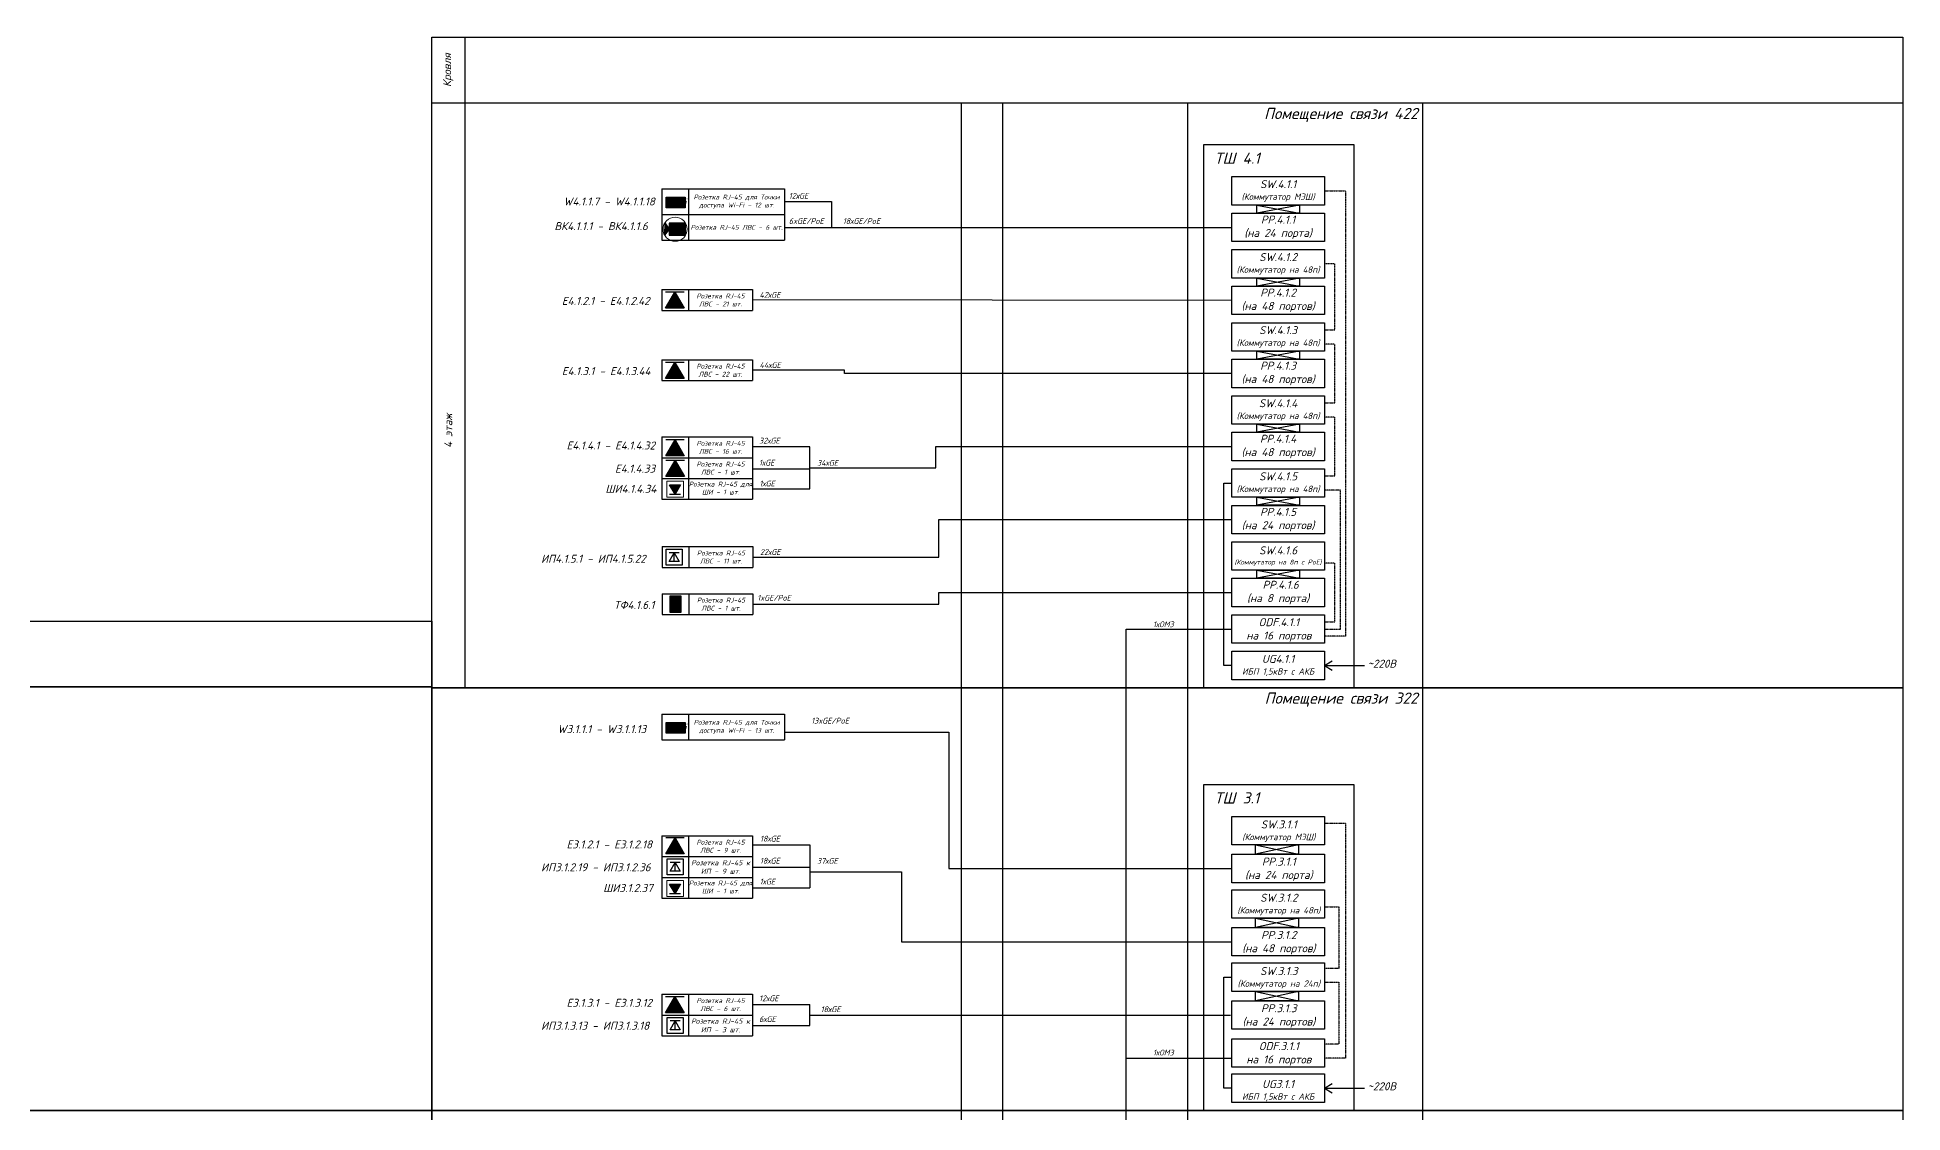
# Model space of a CAD drawing. Header units: millimetres. Extents: x 6978 to 881500, y -130874 to -2349.
# Drawn here: x 62906 to 121169, y -68295 to -34692 of the extents above; entities that cross this region are included whole.
import ezdxf

# ---------------------------------------------------------------- set-up
doc = ezdxf.new("R2010")
doc.units = ezdxf.units.MM
doc.set_wipeout_variables(frame=1)
doc.linetypes.add('DASHED', pattern=[19.05, 12.7, -6.35])
doc.linetypes.add('HIDDEN2', pattern=[4.7625, 3.175, -1.5875])
doc.layers.get('Defpoints').update_dxf_attribs({"lineweight": 50, "true_color": 0xbeff1a})
for name, color, linetype, lineweight in [('АП_АСУ_ОсновнаяТолстая', 7, 'Continuous', 30), ('АП_АСУ_ОсновнаяТонкая', 7, 'Continuous', 25), ('СС_СКС-РОЗЕТКИ', 7, 'Continuous', 50), ('СС_СКС_Кабель', 6, 'Continuous', 30), ('СС_СКС_Оборудование', 6, 'Continuous', 30), ('СС_Схема', 7, 'Continuous', 30)]:
    doc.layers.add(name, color=color, linetype=linetype, lineweight=lineweight)
doc.styles.add('ISOCPEUR', font='isocpeui.ttf', dxfattribs={"height": 2.5})

# ---------------------------------------------------------------- blocks, each defined once
blk = doc.blocks.new('*T230')
at = {"layer": 'АП_АСУ_ОсновнаяТолстая', "color": 0, "linetype": 'ByBlock', "lineweight": -2, "transparency": 16777216}
for p, q in [((0, 0), (2833, 0)), ((0, 0), (0, -1950)), ((833, 0), (833, -1950)), ((2833, 0), (2833, -1950)), ((0, -650), (2833, -650)), ((0, -1300), (2833, -1300)), ((0, -1950), (2833, -1950))]:
    blk.add_line(p, q, dxfattribs=at)
at = {"layer": 'АП_АСУ_ОсновнаяТолстая', "color": 0, "transparency": 16777216, "char_height": 150, "width": 1800, "style": 'ISOCPEUR'}
for s, insert, attachment_point in [('Розетка RJ-45 ЛВС - 16 шт.', (1833, -325), 5), ('Розетка RJ-45 ЛВС - 1 шт.', (1833, -975), 5), ('Розетка RJ-45 для ШИ - 1 шт.', (1833, -1400), 2)]:
    blk.add_mtext(s, dxfattribs=dict(at, insert=insert, attachment_point=attachment_point))
blk = doc.blocks.new('*U250')
at = {"true_color": 0xffffff, "transparency": 33554687}
h = blk.add_hatch(color=7, dxfattribs=at)
h.dxf.hatch_style = 1
h.paths.add_polyline_path([(0, 338), (0, 0), (599, 0), (599, 338)])
at = {"color": 0}
blk.add_lwpolyline([(0, 338), (599, 338), (599, 0), (0, 0)], close=True, dxfattribs=at)
at = {"color": 0, "insert": (13, 300), "char_height": 250, "attachment_point": 1, "style": 'ISOCPEUR'}
blk.add_mtext_dynamic_manual_height_columns('WiFi', width=599, gutter_width=1250, heights=[0], dxfattribs=at)
at = {"color": 18, "true_color": 0x000000, "style": 'ISOCPEUR'}
blk.add_attdef('НАЗВАНИЕ', (-131, 420), '', height=250, dxfattribs=at)
blk = doc.blocks.new('Розетка 1хRJ45')
at = {"true_color": 0xffffff, "transparency": 33554687}
h = blk.add_hatch(color=7, dxfattribs=at)
h.dxf.hatch_style = 1
h.paths.add_polyline_path([(273, 158), (0, 0), (273, -158)])
at = {"color": 0, "lineweight": 30}
for p, q in [((0, 0), (273, 158)), ((0, 158), (0, -158)), ((273, -158), (0, 0)), ((273, 158), (273, -158))]:
    blk.add_line(p, q, dxfattribs=at)
at = {"style": 'ISOCPEUR', "oblique": 15, "width": 0.8, "flags": 8}
blk.add_attdef('ПОЗ.', (311, -106), '', height=250, dxfattribs=at)
blk = doc.blocks.new('порт ШИ')
at = {"layer": 'АП_АСУ_ОсновнаяТонкая', "color": 3, "lineweight": 0, "ltscale": 50}
blk.add_lwpolyline([(-240, 462), (240, 462), (240, 0), (-240, 0)], close=True, dxfattribs=at)
at = {"layer": 'АП_АСУ_ОсновнаяТонкая', "color": 3, "lineweight": 0, "ltscale": 50, "rotation": 90}
blk.add_blockref('Розетка 1хRJ45', (0, 87), dxfattribs=at)
blk = doc.blocks.new('*U24')
at = {"color": 0}
for p, q in [((0, -38), (0, 462)), ((0, 462), (500, 462)), ((92, 76), (250, 348)), ((407, 348), (92, 348)), ((407, 76), (92, 76)), ((250, 348), (407, 76)), ((250, 76), (250, 348)), ((500, 462), (500, -38)), ((500, -38), (0, -38))]:
    blk.add_line(p, q, dxfattribs=at)
blk = doc.blocks.new('*T228')
at = {"layer": 'АП_АСУ_ОсновнаяТолстая', "color": 0, "linetype": 'ByBlock', "lineweight": -2, "ltscale": 100, "transparency": 16777216}
for p, q in [((0, 0), (3836, 0)), ((0, 0), (0, -800)), ((836, 0), (836, -800)), ((3836, 0), (3836, -800)), ((0, -800), (3836, -800))]:
    blk.add_line(p, q, dxfattribs=at)
at = {"layer": 'АП_АСУ_ОсновнаяТолстая', "color": 0, "ltscale": 100, "transparency": 16777216, "insert": (2336, -400), "char_height": 150, "width": 2800, "attachment_point": 5, "style": 'ISOCPEUR'}
blk.add_mtext('Розетка RJ-45 для Точки доступа Wi-Fi - 13 шт.', dxfattribs=at)
blk = doc.blocks.new('*T229')
at = {"layer": 'АП_АСУ_ОсновнаяТолстая', "color": 0, "linetype": 'ByBlock', "lineweight": -2, "transparency": 16777216}
for p, q in [((0, 0), (2833, 0)), ((0, 0), (0, -1950)), ((833, 0), (833, -1950)), ((2833, 0), (2833, -1950)), ((0, -650), (2833, -650)), ((0, -1300), (2833, -1300)), ((0, -1950), (2833, -1950))]:
    blk.add_line(p, q, dxfattribs=at)
at = {"layer": 'АП_АСУ_ОсновнаяТолстая', "color": 0, "transparency": 16777216, "style": 'ISOCPEUR'}
for s, insert, char_height, width, attachment_point in [('Розетка RJ-45 ЛВС - 9 шт.', (1833, -325), 150, 1800, 5), ('Розетка RJ-45 к ИП - 9 шт.', (1833, -975), 160, 1997.6, 5), ('Розетка RJ-45 для ШИ - 1 шт.', (1833, -1400), 150, 1800, 2)]:
    blk.add_mtext(s, dxfattribs=dict(at, insert=insert, char_height=char_height, width=width, attachment_point=attachment_point))
blk = doc.blocks.new('*U23')
at = {"true_color": 0xffffff, "transparency": 33554687}
h = blk.add_hatch(color=7, dxfattribs=at)
h.dxf.hatch_style = 1
h.paths.add_polyline_path([(157, 273), (0, 273), (157, 0)])
h.paths.add_polyline_path([(315, 273), (157, 273), (157, 0)])
at = {"color": 0}
for p, q in [((0, 273), (315, 273)), ((157, 0), (0, 273)), ((0, 0), (315, 0)), ((315, 273), (157, 0)), ((157, 273), (157, 0))]:
    blk.add_line(p, q, dxfattribs=at)
blk = doc.blocks.new('*T231')
at = {"layer": 'АП_АСУ_ОсновнаяТолстая', "color": 0, "linetype": 'ByBlock', "lineweight": -2, "transparency": 16777216}
for p, q in [((0, 0), (2833, 0)), ((0, 0), (0, -1300)), ((833, 0), (833, -1300)), ((2833, 0), (2833, -1300)), ((0, -650), (2833, -650)), ((0, -1300), (2833, -1300))]:
    blk.add_line(p, q, dxfattribs=at)
at = {"layer": 'АП_АСУ_ОсновнаяТолстая', "color": 0, "transparency": 16777216, "attachment_point": 5, "style": 'ISOCPEUR'}
for s, insert, char_height, width in [('Розетка RJ-45 ЛВС - 6 шт.', (1833, -325), 150, 1800), ('Розетка RJ-45 к ИП - 3 шт.', (1833, -975), 160, 1997.6)]:
    blk.add_mtext(s, dxfattribs=dict(at, insert=insert, char_height=char_height, width=width))
blk = doc.blocks.new('*U20')
at = {"color": 3, "lineweight": 30}
blk.add_lwpolyline([(138, -539), (-277, 62), (174, 375), (590, -226)], close=True, dxfattribs=at)
at = {"color": 0, "lineweight": 0}
blk.add_wipeout([(-277, 62), (174, 375), (590, -226), (138, -539)], dxfattribs=at)
blk.add_hatch(color=3).paths.add_polyline_path([(-391, 226), (-51, 218), (61, 539)])
at = {"lineweight": 30}
h = blk.add_hatch(color=3, dxfattribs=at)
h.dxf.hatch_style = 1
h.paths.add_polyline_path([(590, -226), (174, 375), (-277, 62), (138, -539)])
at = {"color": 3, "lineweight": 30}
for points in [[(-391, 226), (61, 539)], [(-391, 226), (-51, 218), (61, 539)]]:
    blk.add_lwpolyline(points, dxfattribs=at)
at = {"color": 3, "lineweight": 0}
blk.add_circle((100, 0), 540, dxfattribs=at)
blk = doc.blocks.new('*T233')
at = {"layer": 'АП_АСУ_ОсновнаяТолстая', "color": 0, "linetype": 'ByBlock', "lineweight": -2, "ltscale": 100, "transparency": 16777216}
for p, q in [((0, 0), (3836, 0)), ((0, 0), (0, -1600)), ((836, 0), (836, -1600)), ((3836, 0), (3836, -1600)), ((0, -800), (3836, -800)), ((0, -1600), (3836, -1600))]:
    blk.add_line(p, q, dxfattribs=at)
at = {"layer": 'АП_АСУ_ОсновнаяТолстая', "color": 0, "ltscale": 100, "transparency": 16777216, "char_height": 150, "width": 2800, "attachment_point": 5, "style": 'ISOCPEUR'}
for s, insert in [('Розетка RJ-45 для Точки доступа Wi-Fi - 12 шт.', (2336, -400)), ('Розетка RJ-45 ЛВС - 6 шт.', (2336, -1200))]:
    blk.add_mtext(s, dxfattribs=dict(at, insert=insert))
blk = doc.blocks.new('*T246')
at = {"layer": 'АП_АСУ_ОсновнаяТолстая', "color": 0, "linetype": 'ByBlock', "lineweight": -2, "transparency": 16777216}
for p, q in [((0, 0), (2833, 0)), ((0, 0), (0, -650)), ((833, 0), (833, -650)), ((2833, 0), (2833, -650)), ((0, -650), (2833, -650))]:
    blk.add_line(p, q, dxfattribs=at)
at = {"layer": 'АП_АСУ_ОсновнаяТолстая', "color": 0, "transparency": 16777216, "insert": (1833, -325), "char_height": 150, "width": 1800, "attachment_point": 5, "style": 'ISOCPEUR'}
blk.add_mtext('Розетка RJ-45 ЛВС - 11 шт.', dxfattribs=at)
blk = doc.blocks.new('*T247')
at = {"layer": 'АП_АСУ_ОсновнаяТолстая', "color": 0, "linetype": 'ByBlock', "lineweight": -2, "transparency": 16777216}
for p, q in [((0, 0), (2833, 0)), ((0, 0), (0, -650)), ((833, 0), (833, -650)), ((2833, 0), (2833, -650)), ((0, -650), (2833, -650))]:
    blk.add_line(p, q, dxfattribs=at)
at = {"layer": 'АП_АСУ_ОсновнаяТолстая', "color": 0, "transparency": 16777216, "insert": (1833, -325), "char_height": 150, "width": 1800, "attachment_point": 5, "style": 'ISOCPEUR'}
blk.add_mtext('Розетка RJ-45 ЛВС - 21 шт.', dxfattribs=at)
blk = doc.blocks.new('*T248')
at = {"layer": 'АП_АСУ_ОсновнаяТолстая', "color": 0, "linetype": 'ByBlock', "lineweight": -2, "transparency": 16777216}
for p, q in [((0, 0), (2833, 0)), ((0, 0), (0, -650)), ((833, 0), (833, -650)), ((2833, 0), (2833, -650)), ((0, -650), (2833, -650))]:
    blk.add_line(p, q, dxfattribs=at)
at = {"layer": 'АП_АСУ_ОсновнаяТолстая', "color": 0, "transparency": 16777216, "insert": (1833, -325), "char_height": 150, "width": 1800, "attachment_point": 5, "style": 'ISOCPEUR'}
blk.add_mtext('Розетка RJ-45 ЛВС - 22 шт.', dxfattribs=at)
blk = doc.blocks.new('панель приема видеодомофона')
blk.add_wipeout([(0, 10), (7, 10), (7, 0), (0, 0)])
at = {"true_color": 0xffffff, "transparency": 33554687}
h = blk.add_hatch(color=7, dxfattribs=at)
h.dxf.hatch_style = 1
h.paths.add_polyline_path([(7, 10), (3.5, 10), (0, 10), (0, 5), (0, 0), (3.5, 0), (7, 0), (7, 5)])
h.paths.add_polyline_path([(3.1, 8.8), (3.1, 1.7), (0.8, 1.7), (0.8, 8.8)], flags=16)
h.paths.add_polyline_path([(3.6, 8.8), (6.6, 8.8), (6.6, 5.6), (3.6, 5.6)], flags=16)
h.paths.add_polyline_path([(4.5, 4.2, -1), (4, 4.2, -1)], flags=16)
h.paths.add_polyline_path([(5.4, 4.2, -1), (4.9, 4.2, -1)], flags=16)
h.paths.add_polyline_path([(6.4, 4.2, -1), (5.8, 4.2, -1)], flags=16)
h.paths.add_polyline_path([(4.5, 3.2, -1), (4, 3.2, -1)], flags=16)
h.paths.add_polyline_path([(5.4, 3.2, -1), (4.9, 3.2, -1)], flags=16)
h.paths.add_polyline_path([(6.4, 3.2, -1), (5.8, 3.2, -1)], flags=16)
h.paths.add_polyline_path([(4.5, 2.2, -1), (4, 2.2, -1)], flags=16)
h.paths.add_polyline_path([(5.4, 2.2, -1), (4.9, 2.2, -1)], flags=16)
h.paths.add_polyline_path([(6.4, 2.2, -1), (5.8, 2.2, -1)], flags=16)
h = blk.add_hatch(color=7, dxfattribs=at)
h.dxf.hatch_style = 1
h.paths.add_polyline_path([(3.1, 8.8), (0.8, 8.8), (0.8, 1.7), (3.1, 1.7)])
h.paths.add_polyline_path([(6.6, 8.8), (3.6, 8.8), (3.6, 5.6), (6.6, 5.6)])
h = blk.add_hatch(color=0)
h.dxf.hatch_style = 1
h.paths.add_polyline_path([(4, 4.2, 1), (4.5, 4.2, 1)])
h = blk.add_hatch(color=0)
h.dxf.hatch_style = 1
h.paths.add_polyline_path([(4, 3.2, 1), (4.5, 3.2, 1)])
h = blk.add_hatch(color=0)
h.dxf.hatch_style = 1
h.paths.add_polyline_path([(4, 2.2, 1), (4.5, 2.2, 1)])
h = blk.add_hatch(color=0)
h.dxf.hatch_style = 1
h.paths.add_polyline_path([(4.9, 4.2, 1), (5.4, 4.2, 1)])
h = blk.add_hatch(color=0)
h.dxf.hatch_style = 1
h.paths.add_polyline_path([(4.9, 3.2, 1), (5.4, 3.2, 1)])
h = blk.add_hatch(color=0)
h.dxf.hatch_style = 1
h.paths.add_polyline_path([(4.9, 2.2, 1), (5.4, 2.2, 1)])
h = blk.add_hatch(color=0)
h.dxf.hatch_style = 1
h.paths.add_polyline_path([(5.8, 4.2, 1), (6.4, 4.2, 1)])
h = blk.add_hatch(color=0)
h.dxf.hatch_style = 1
h.paths.add_polyline_path([(5.8, 3.2, 1), (6.4, 3.2, 1)])
h = blk.add_hatch(color=0)
h.dxf.hatch_style = 1
h.paths.add_polyline_path([(5.8, 2.2, 1), (6.4, 2.2, 1)])
at = {"color": 0, "lineweight": 30}
blk.add_lwpolyline([(0, 0), (3.5, 0), (7, 0), (7, 5), (7, 10), (3.5, 10), (0, 10), (0, 5)], close=True, dxfattribs=at)
at = {"color": 0}
for points in [[(0.8, 1.7), (3.1, 1.7), (3.1, 8.8), (0.8, 8.8)], [(3.6, 8.8), (6.6, 8.8), (6.6, 5.6), (3.6, 5.6)]]:
    blk.add_lwpolyline(points, close=True, dxfattribs=at)
for centre in [(4.3, 4.2), (4.3, 3.2), (4.3, 2.2), (5.2, 4.2), (5.2, 3.2), (5.2, 2.2), (6.1, 4.2), (6.1, 3.2), (6.1, 2.2)]:
    blk.add_circle(centre, 0.266, dxfattribs=at)
blk = doc.blocks.new('*T249')
at = {"layer": 'АП_АСУ_ОсновнаяТолстая', "color": 0, "linetype": 'ByBlock', "lineweight": -2, "transparency": 16777216}
for p, q in [((0, 0), (2833, 0)), ((0, 0), (0, -650)), ((833, 0), (833, -650)), ((2833, 0), (2833, -650)), ((0, -650), (2833, -650))]:
    blk.add_line(p, q, dxfattribs=at)
at = {"layer": 'АП_АСУ_ОсновнаяТолстая', "color": 0, "transparency": 16777216, "insert": (1833, -325), "char_height": 150, "width": 1800, "attachment_point": 5, "style": 'ISOCPEUR'}
blk.add_mtext('Розетка RJ-45 ЛВС - 1 шт.', dxfattribs=at)

msp = doc.modelspace()

# ---------------------------------------------------------------- linework, layer by layer
at = {"layer": 'Defpoints'}
msp.add_ray((0, -11682.2), (1, 0), dxfattribs=at)
msp.add_ray((0, -11682.2), (1, 0), dxfattribs=at)
at = {"layer": 'СС_СКС_Кабель'}
for p, q in [((86245.6, -40630.8), (100210.8, -40630.8)), ((87039.7, -59929.8), (87039.7, -61269.9))]:
    msp.add_line(p, q, dxfattribs=at)
for points in [[(86245.6, -39818.7), (87710.9, -39818.7), (87710.9, -40630.8)], [(100210.8, -42912.1), (85243.5, -42899.6)], [(100210.8, -45195.7), (88113.3, -45195.7), (88113.3, -45093.4), (85243.5, -45093.4)], [(87039.7, -48148), (90973.7, -48148), (90973.7, -47479.4), (100210.8, -47479.4)], [(100210.8, -54321.1), (99970.1, -54321.1), (99970.1, -48623.5), (100210.8, -48623.5)], [(85259.5, -50933), (91066.1, -50933), (91066.1, -49763), (100210.8, -49763)], [(85259.5, -52403.6), (91066.1, -52403.6), (91066.1, -52042), (100210.8, -52042)], [(86245.6, -56409.3), (91379.1, -56409.3), (91379.1, -60663.1), (100210.8, -60663.1)], [(87039.7, -60763.9), (89896.2, -60768.2), (89896.2, -62953.6), (100210.8, -62953.6)], [(99970.1, -67526.8), (99970.1, -64061.5), (100210.8, -64061.5)], [(85245.7, -64918.1), (87039.7, -64918.1)], [(87039.7, -65244), (100177, -65244)]]:
    msp.add_lwpolyline(points, dxfattribs=at)
at = {"layer": 'СС_СКС_Кабель', "color": 3}
for points in [[(96920.1, -66592.7), (96920.1, -53181.6), (100210.8, -53181.6)], [(96920.1, -84981.9), (96920.1, -66592.7), (100210.8, -66592.7)]]:
    msp.add_lwpolyline(points, dxfattribs=at)
at = {"layer": 'СС_Схема', "color": 6}
for p, q in [((100993.2, -39936), (102328.1, -40186)), ((102328.1, -39936), (100993.2, -40186)), ((100993.2, -42215), (102328.1, -42465)), ((102328.1, -42215), (100993.2, -42465)), ((100993.2, -44498.7), (102328.1, -44748.7)), ((102328.1, -44498.7), (100993.2, -44748.7)), ((100993.2, -46782.3), (102328.1, -47032.3)), ((102328.1, -46782.3), (100993.2, -47032.3)), ((100993.2, -49066), (102328.1, -49316)), ((102328.1, -49066), (100993.2, -49316)), ((100993.2, -51347.3), (102328.1, -51597.3)), ((102328.1, -51347.3), (100993.2, -51597.3)), ((100959.4, -59925.3), (102294.3, -60218.4)), ((102294.3, -59925.3), (100959.4, -60218.4)), ((100959.4, -62215.8), (102294.3, -62508.8)), ((102294.3, -62215.8), (100959.4, -62508.8)), ((100959.4, -64506.2), (102294.3, -64799.3)), ((102294.3, -64506.2), (100959.4, -64799.3)), ((100210.8, -67526.8), (99970.1, -67526.8))]:
    msp.add_line(p, q, dxfattribs=at)
at = {"layer": 'СС_Схема', "color": 1}
for p, q in [((103110.5, -54321.1), (103345.8, -54178.4)), ((103110.5, -54321.1), (104362.3, -54321.1)), ((103110.5, -54321.1), (103345.8, -54463.8)), ((103110.5, -67526.8), (103345.8, -67384.1)), ((103110.5, -67526.8), (104362.3, -67526.8)), ((103110.5, -67526.8), (103345.8, -67669.5))]:
    msp.add_line(p, q, dxfattribs=at)
at = {"layer": 'СС_Схема'}
for points in [[(75226, -34692.1), (121168.9, -34692.1), (121168.9, -36748.5), (75226, -36748.5)], [(99341.9, -38046.5), (104027, -38046.5), (104027, -55015.8), (99341.9, -55015.8)], [(100210.8, -39046.5), (103110.5, -39046.5), (103110.5, -39936), (100210.8, -39936)], [(100210.8, -40186), (103110.5, -40186), (103110.5, -41075.5), (100210.8, -41075.5)], [(100210.8, -41325.5), (103110.5, -41325.5), (103110.5, -42215), (100210.8, -42215)], [(100210.8, -42467.3), (103110.5, -42467.3), (103110.5, -43356.9), (100210.8, -43356.9)], [(100210.8, -43609.2), (103110.5, -43609.2), (103110.5, -44498.7), (100210.8, -44498.7)], [(100210.8, -44751), (103110.5, -44751), (103110.5, -45640.5), (100210.8, -45640.5)], [(100210.8, -45892.8), (103110.5, -45892.8), (103110.5, -46782.3), (100210.8, -46782.3)], [(100210.8, -47034.6), (103110.5, -47034.6), (103110.5, -47924.1), (100210.8, -47924.1)], [(100210.8, -48176.4), (103110.5, -48176.4), (103110.5, -49066), (100210.8, -49066)], [(100210.8, -49318.3), (103110.5, -49318.3), (103110.5, -50207.8), (100210.8, -50207.8)], [(100210.8, -50457.8), (103110.5, -50457.8), (103110.5, -51347.3), (100210.8, -51347.3)], [(100210.8, -51597.3), (103110.5, -51597.3), (103110.5, -52486.8), (100210.8, -52486.8)], [(8235.6, -52934.6), (75226, -52934.6), (75226, -54990.9), (8235.6, -54990.9)], [(100210.8, -52736.8), (103110.5, -52736.8), (103110.5, -53626.3), (100210.8, -53626.3)], [(100210.8, -53876.3), (103110.5, -53876.3), (103110.5, -54765.8), (100210.8, -54765.8)], [(8235.6, -54990.9), (75226, -54990.9), (75226, -68221.5), (8235.6, -68221.5)], [(75226, -55015.8), (121168.9, -55015.8), (121168.9, -68221.5), (75226, -68221.5)], [(99341.9, -58035.8), (104027, -58035.8), (104027, -68221.5), (99341.9, -68221.5)], [(100210.8, -59035.8), (103110.5, -59035.8), (103110.5, -59925.3), (100210.8, -59925.3)], [(100210.8, -60218.4), (103110.5, -60218.4), (103110.5, -61107.9), (100210.8, -61107.9)], [(100210.8, -61326.2), (103110.5, -61326.2), (103110.5, -62215.8), (100210.8, -62215.8)], [(100210.8, -62508.8), (103110.5, -62508.8), (103110.5, -63398.3), (100210.8, -63398.3)], [(100210.8, -63616.7), (103110.5, -63616.7), (103110.5, -64506.2), (100210.8, -64506.2)], [(100210.8, -64799.3), (103110.5, -64799.3), (103110.5, -65688.8), (100210.8, -65688.8)], [(100210.8, -65981.9), (103110.5, -65981.9), (103110.5, -66871.4), (100210.8, -66871.4)], [(100210.8, -67082), (103110.5, -67082), (103110.5, -67971.5), (100210.8, -67971.5)], [(8235.6, -68221.5), (75226, -68221.5), (75226, -82617.6), (8235.6, -82617.6)], [(75226, -68221.5), (121168.9, -68221.5), (121168.9, -82617.6), (75226, -82617.6)]]:
    msp.add_lwpolyline(points, close=True, dxfattribs=at)
for points in [[(121168.9, -34692.1), (121168.9, -55015.8), (75226, -55015.8), (75226, -34692.1)], [(76254.8, -34692.1), (76254.8, -55015.8), (75226, -55015.8), (75226, -34692.1)], [(98833.3, -36748.5), (98833.3, -100138.2), (93067.8, -100138.2), (93067.8, -36748.5)]]:
    msp.add_lwpolyline(points, dxfattribs=at)
at = {"layer": 'СС_Схема', "linetype": 'DASHED'}
msp.add_lwpolyline([(106171.6, -36748.5), (106171.6, -55015.8), (91774.1, -55015.8), (91774.1, -36748.5)], dxfattribs=at)
at = {"layer": 'СС_Схема', "color": 3, "linetype": 'HIDDEN2'}
for points in [[(103110.5, -39491.3), (103761, -39491.3), (103761, -53403.9), (103110.5, -53403.9)], [(103110.5, -43831.5), (103435.6, -43831.5), (103435.6, -41770.3), (103110.5, -41770.3)], [(103110.5, -46115.2), (103435.6, -46115.2), (103435.6, -44276.3), (103110.5, -44276.3)], [(103110.5, -48398.8), (103435.6, -48398.8), (103435.6, -46559.9), (103110.5, -46559.9)], [(103110.5, -53181.6), (103605.9, -53181.6), (103605.9, -48843.6), (103110.5, -48843.6)], [(103110.5, -52959.2), (103435.6, -52959.2), (103435.6, -51124.9), (103110.5, -51124.9)], [(103110.5, -59244), (103769.4, -59244), (103769.4, -66589.7), (103110.5, -66589.7)], [(103110.5, -61866.7), (103560.4, -61866.7), (103560.4, -63790.8), (103110.5, -63790.8)], [(103110.5, -64215.7), (103560.4, -64215.7), (103560.4, -66151.4), (103110.5, -66151.4)]]:
    msp.add_lwpolyline(points, dxfattribs=at)
at = {"layer": 'СС_Схема', "color": 6}
for points in [[(100993.2, -39936), (102328.1, -39936), (102328.1, -40186), (100993.2, -40186)], [(100993.2, -42215), (102328.1, -42215), (102328.1, -42465), (100993.2, -42465)], [(100993.2, -44498.7), (102328.1, -44498.7), (102328.1, -44748.7), (100993.2, -44748.7)], [(100993.2, -46782.3), (102328.1, -46782.3), (102328.1, -47032.3), (100993.2, -47032.3)], [(100993.2, -49066), (102328.1, -49066), (102328.1, -49316), (100993.2, -49316)], [(100993.2, -51347.3), (102328.1, -51347.3), (102328.1, -51597.3), (100993.2, -51597.3)], [(100959.4, -59925.3), (102294.3, -59925.3), (102294.3, -60218.4), (100959.4, -60218.4)], [(100959.4, -62215.8), (102294.3, -62215.8), (102294.3, -62508.8), (100959.4, -62508.8)], [(100959.4, -64506.2), (102294.3, -64506.2), (102294.3, -64799.3), (100959.4, -64799.3)]]:
    msp.add_lwpolyline(points, close=True, dxfattribs=at)
for points in [[(85245.7, -48803.6), (87039.7, -48803.6), (87039.7, -47492.4), (85245.7, -47492.4)], [(85245.7, -48180.7), (87039.7, -48180.7)], [(85245.7, -59929.8), (87039.7, -59929.8)], [(85245.7, -60618.1), (87039.7, -60618.1)], [(85245.7, -61269.9), (87039.7, -61269.9)], [(85245.7, -65569.9), (87039.7, -65569.9), (87039.7, -64918.1)]]:
    msp.add_lwpolyline(points, dxfattribs=at)
at = {"layer": 'СС_Схема', "linetype": 'DASHED'}
for points in [[(91774.1, -55015.8), (106171.6, -55015.8), (106171.6, -68221.5), (91774.1, -68221.5)], [(91774.1, -68221.5), (106171.6, -68221.5), (106171.6, -82617.6), (91774.1, -82617.6)]]:
    msp.add_lwpolyline(points, close=True, dxfattribs=at)

# ---------------------------------------------------------------- block references
for name, p in [('*T247', (82410.1, -42574.6)), ('*T248', (82410.1, -44768.4)), ('*T230', (82412.3, -47178.6)), ('*T246', (82426.2, -50608)), ('*T228', (82412.3, -55843.1)), ('*T229', (82412.3, -59643.1)), ('*T231', (82412.3, -64593.1))]:
    msp.add_blockref(name, p)
at = {"layer": 'АП_АСУ_ОсновнаяТонкая', "ltscale": 50, "xscale": 1.832857997427302, "yscale": 1.832857997427302, "zscale": 1.832857997427302, "rotation": 270}
msp.add_blockref('Розетка 1хRJ45', (82825.2, -47920.3), dxfattribs=at)
at = {"layer": 'АП_АСУ_ОсновнаяТонкая', "lineweight": 0, "xscale": 1.082443983823024, "yscale": 1.082443983823024, "zscale": 1.082443983823024}
for p in [(82825.2, -49061.1), (82825.2, -61539.6)]:
    msp.add_blockref('порт ШИ', p, dxfattribs=at)
at = {"layer": 'СС_СКС_Оборудование', "color": 30}
for p in [(82544.4, -40024.8), (82546.5, -56436.9)]:
    msp.add_blockref('*U250', p, dxfattribs=at)
at = {"layer": 'СС_СКС_Оборудование', "color": 7, "xscale": 1.832857997427302, "yscale": 1.832857997427302, "zscale": 1.832857997427302, "rotation": 180}
for p in [(83106.6, -42659.9), (83106.6, -44853.7), (83113.9, -47266.1), (83113.9, -59705.1), (83108.8, -64678.5)]:
    msp.add_blockref('*U23', p, dxfattribs=at)
at = {"layer": 'СС_СКС_Оборудование'}
for p in [(82551.4, -51148.7), (82575.2, -60827.4), (82575.2, -65777.4)]:
    msp.add_blockref('*U24', p, dxfattribs=at)

# ---------------------------------------------------------------- texts
at = {"layer": 'АП_АСУ_ОсновнаяТолстая', "char_height": 250, "attachment_point": 1, "style": 'ISOCPEUR'}
for s, width, insert in [('W4.1.1.7 - W4.1.1.18', 2901.709, (79341.2, -39698.2)), ('ВК4.1.1.1 - ВК4.1.1.6', 3107.688, (79056.7, -40468.4)), ('E4.1.2.1 - E4.1.2.42', 3055.802, (79290.3, -42804.5)), ('E4.1.3.1 - E4.1.3.44', 3055.802, (79290.3, -44998.4)), ('E4.1.4.1 - E4.1.4.32', 3055.802, (79437.3, -47322.4)), ('E4.1.4.33', 1574.173, (80950.9, -48044.7)), ('ШИ4.1.4.34', 1721.128, (80648.3, -48676)), ('ИП4.1.5.1 - ИП4.1.5.22', 3732.439, (78640.2, -50861.3)), ('ТФ{\\C256;\\c0;4.1.6.1}', 1202.024, (80917.9, -52303)), ('W3.1.1.1 - W3.1.1.13', 3107.688, (79157.1, -56182.6)), ('E3.1.2.1 - E3.1.2.18', 3055.802, (79437.3, -59786.9)), ('ИП3.1.2.19 - ИП3.1.2.36', 3672.48, (78640.2, -60501.4)), ('ШИ3.1.2.37', 1721.128, (80578.8, -61149.6)), ('E3.1.3.1 - E3.1.3.12', 3055.802, (79437.3, -64736.9)), ('ИП3.1.3.13 - ИП3.1.3.18', 3672.48, (78640.2, -65451.4))]:
    msp.add_mtext_dynamic_manual_height_columns(s, width=width, gutter_width=125000, heights=[0], dxfattribs=dict(at, insert=insert))
at = {"layer": 'АП_АСУ_ОсновнаяТонкая', "char_height": 180, "attachment_point": 1, "style": 'ISOCPEUR'}
for s, width, insert in [('12хGE', 3402.654, (86378.7, -39555.5)), ('6xGE/PoE', 3402.654, (86378.7, -40343.3)), ('18хGE/PoE', 3402.654, (88065.3, -40343.3)), ('42хGE', 2198.969, (85462.7, -42650.7)), ('44хGE', 2198.969, (85462.7, -44844.5)), ('32хGE', 3402.654, (85449.6, -47205)), ('1хGE', 3402.654, (85445.1, -47893.3)), ('34хGE ', 2198.969, (87258.9, -47899.9)), ('1хGE', 3402.654, (85458.9, -48545.1)), ('22хGE ', 2198.969, (85478.8, -50684.9)), ('1xGE/PoE', 3402.654, (85392.6, -52116.1)), ('\\pxqc;1хОМ3 ', 1564.779, (97293.1, -52944.5)), ('13xGE/PoE', 3402.654, (87078, -55955.7)), ('18хGE', 3402.654, (85479.9, -59642.4)), ('18хGE', 3402.654, (85476.1, -60330.7)), ('37хGE', 2198.969, (87258.9, -60337.3)), ('1хGE', 3402.654, (85467.5, -60982.5)), ('12хGE', 3402.654, (85449.6, -64630.7)), ('18хGE ', 2536.732, (87373.8, -64972.1)), ('6хGE', 3402.654, (85449.6, -65282.5)), ('\\pxqc;1хОМ3 ', 1564.779, (97293.1, -66325.9))]:
    msp.add_mtext_dynamic_manual_height_columns(s, width=width, gutter_width=1000, heights=[0], dxfattribs=dict(at, insert=insert))
at = {"layer": 'СС_СКС-РОЗЕТКИ', "color": 7, "char_height": 350, "style": 'ISOCPEUR'}
for s, insert, width, attachment_point in [('Помещение связи 422', (106021.5, -36897.9), 5434.016, 3), ('ТШ 4.1', (99673.8, -38295), 1925.243, 1), ('Помещение связи 322', (106021.5, -55165.3), 5434.016, 3), ('ТШ 3.1', (99673.8, -58284.3), 1925.243, 1)]:
    msp.add_mtext(s, dxfattribs=dict(at, insert=insert, width=width, attachment_point=attachment_point))
at = {"layer": 'СС_Схема', "ltscale": 100, "char_height": 250, "attachment_point": 5, "rotation": 90, "style": 'ISOCPEUR'}
for s, insert in [('\\pxt34;Кровля', (75740.4, -35720.3)), ('\\pxt34;4 этаж', (75740.4, -46991.3))]:
    msp.add_mtext_dynamic_manual_height_columns(s, width=1886.996, gutter_width=12.5, heights=[0], dxfattribs=dict(at, insert=insert))
at = {"layer": 'СС_Схема', "ltscale": 100, "char_height": 250, "attachment_point": 5, "style": 'ISOCPEUR'}
for s, width, insert in [('\\pxt34;SW.4.1.1 {\\H0.8x;(Коммутатор МЭШ)}', 2664.204, (101660.6, -39491.3)), ('\\pxt34;PP.4.1.1\\P\\ptz;(на 24 порта)', 2990.542, (101660.6, -40630.8)), ('\\pxt34;SW.4.1.2\\P{\\H0.8x;(Коммутатор на 48п)}', 3076.005, (101660.6, -41770.3)), ('\\pxt34;PP.4.1.2\\P\\ptz;(на 48 портов)', 3200.827, (101660.6, -42912.1)), ('\\pxt34;SW.4.1.3\\P{\\H0.8x;(Коммутатор на 48п)}', 3076.005, (101660.6, -44053.9)), ('\\pxt34;PP.4.1.3\\P\\ptz;(на 48 портов)', 3200.827, (101660.6, -45195.7)), ('\\pxt34;SW.4.1.4\\P{\\H0.8x;(Коммутатор на 48п)}', 3076.005, (101660.6, -46337.6)), ('\\pxt34;PP.4.1.4\\P\\ptz;(на 48 портов)', 3200.827, (101660.6, -47479.4)), ('\\pxt34;SW.4.1.5\\P{\\H0.8x;(Коммутатор на 48п)}', 3076.005, (101660.6, -48621.2)), ('\\pxt34;PP.4.1.5\\P\\ptz;(на 24 портов)', 3200.827, (101660.6, -49763)), ('\\pxt34;SW.4.1.6\\P{\\H0.6x;(Коммутатор на 8п c PoE)}', 2664.204, (101660.6, -50902.5)), ('\\pxt34; PP.4.1.6\\P\\ptz;(на 8 порта)', 3296.5, (101660.6, -52042)), ('\\pxt34;ODF.4.1.1 \\Pна 16 портов', 3043.436, (101683.2, -53210.5)), ('\\pxt34;{\\C7;UG4.1.1} ^J{\\H0.8x;ИБП 1,5кВт с АКБ}', 3043.436, (101660.6, -54321.1)), ('\\pxt34;~220B', 3043.436, (104901.7, -54265.2)), ('\\pxt34;SW.3.1.1 {\\H0.8x;(Коммутатор МЭШ)}', 2664.204, (101683.2, -59498.1)), ('\\pxt34;PP.3.1.1\\P\\ptz;(на 24 порта)', 2990.542, (101683.2, -60692)), ('\\pxt34;SW.3.1.2\\P{\\H0.8x;(Коммутатор на 48п)}', 3076.005, (101683.2, -61788.5)), ('\\pxt34;PP.3.1.2\\P\\ptz;(на 48 портов)', 3200.827, (101683.2, -62982.5)), ('\\pxt34;SW.3.1.3\\P{\\H0.8x;(Коммутатор на 24п)}', 3076.005, (101683.2, -64079)), ('\\pxt34;PP.3.1.3\\P\\ptz;(на 24 портов)', 3200.827, (101683.2, -65272.9)), ('\\pxt34;ODF.3.1.1 \\Pна 16 портов', 3043.436, (101683.2, -66455.5)), ('\\pxt34;{\\C7;UG3.1.1} ^J{\\H0.8x;ИБП 1,5кВт с АКБ}', 3043.436, (101660.6, -67605.1)), ('\\pxt34;~220B', 3043.436, (104901.7, -67470.9))]:
    msp.add_mtext_dynamic_manual_height_columns(s, width=width, gutter_width=12.5, heights=[0], dxfattribs=dict(at, insert=insert))

# ---------------------------------------------------------------- next in the draw order: block references
at = {"layer": 'АП_АСУ_ОсновнаяТолстая', "xscale": 50.00000000000039, "yscale": 50.00000000000039, "zscale": 50.00000000000039}
msp.add_blockref('панель приема видеодомофона', (82662.5, -52657.5), dxfattribs=at)
at = {"layer": 'СС_СКС_Оборудование', "xscale": -0.7, "yscale": 0.7, "zscale": 0.7, "rotation": 124.3084200007886}
msp.add_blockref('*U20', (82787.6, -40631.5), dxfattribs=at)

# ---------------------------------------------------------------- next in the draw order: block references
for name, p in [('*T233', (82410.1, -39430.8)), ('*T249', (82426.2, -52078.6))]:
    msp.add_blockref(name, p)

doc.saveas('drawing.dxf')
